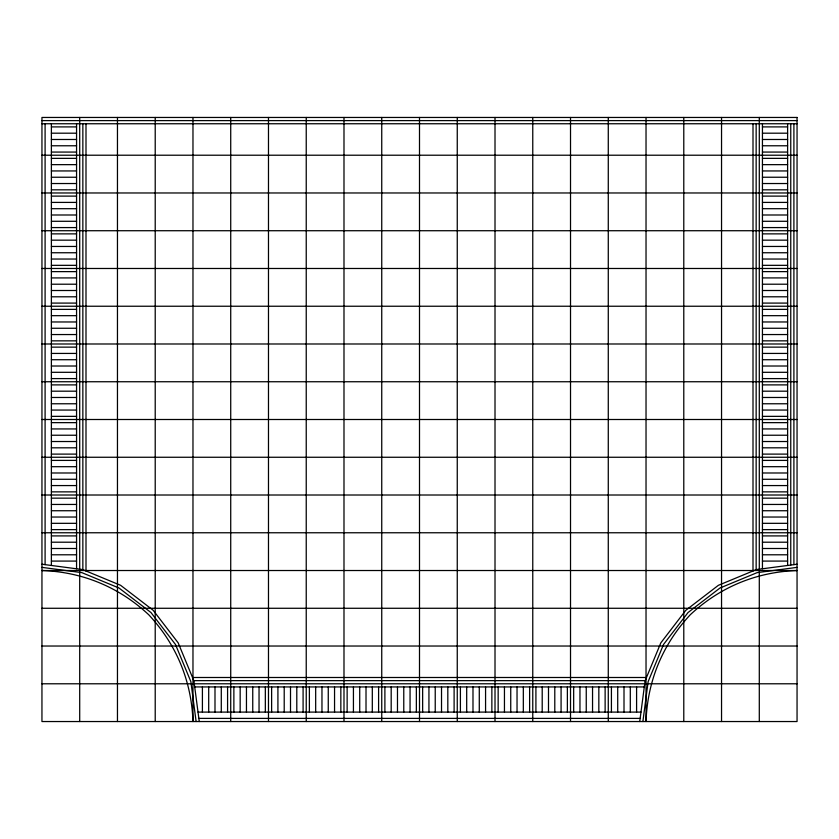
<?xml version="1.0" encoding="UTF-8"?>
<svg xmlns="http://www.w3.org/2000/svg" width="839" height="839" viewBox="0 0 839 839"><rect width="100%" height="100%" fill="white"/><g stroke="black" fill="none" stroke-linecap="round" stroke-linejoin="round"><path stroke-width="1.26" d="M639.738 721.54L645.097 680.828L660.817 642.884L685.809 610.299L718.394 585.307L756.338 569.587L797.05 564.228M642.884 721.54L648.138 681.635L663.534 644.457L688.043 612.533L719.967 588.024L757.145 572.628L797.05 567.374M41.95 120.606L797.05 120.606M41.95 123.753L797.05 123.753M51.389 126.899L76.559 126.899M762.441 126.899L787.611 126.899M51.389 133.191L76.559 133.191M762.441 133.191L787.611 133.191M51.389 139.484L76.559 139.484M762.441 139.484L787.611 139.484M51.389 145.776L76.559 145.776M762.441 145.776L787.611 145.776M51.389 152.069L76.559 152.069M762.441 152.069L787.611 152.069M41.95 155.215L797.05 155.215M51.389 158.361L76.559 158.361M762.441 158.361L787.611 158.361M51.389 164.654L76.559 164.654M762.441 164.654L787.611 164.654M51.389 170.946L76.559 170.946M762.441 170.946L787.611 170.946M51.389 177.239L76.559 177.239M762.441 177.239L787.611 177.239M51.389 183.531L76.559 183.531M762.441 183.531L787.611 183.531M51.389 189.824L76.559 189.824M762.441 189.824L787.611 189.824M41.95 192.97L797.05 192.97M51.389 196.116L76.559 196.116M762.441 196.116L787.611 196.116M51.389 202.409L76.559 202.409M762.441 202.409L787.611 202.409M51.389 208.701L76.559 208.701M762.441 208.701L787.611 208.701M51.389 214.994L76.559 214.994M762.441 214.994L787.611 214.994M51.389 221.286L76.559 221.286M762.441 221.286L787.611 221.286M51.389 227.579L76.559 227.579M762.441 227.579L787.611 227.579M41.95 230.725L797.05 230.725M51.389 233.871L76.559 233.871M762.441 233.871L787.611 233.871M51.389 240.164L76.559 240.164M762.441 240.164L787.611 240.164M51.389 246.456L76.559 246.456M762.441 246.456L787.611 246.456M51.389 252.749L76.559 252.749M762.441 252.749L787.611 252.749M51.389 259.041L76.559 259.041M762.441 259.041L787.611 259.041M51.389 265.334L76.559 265.334M762.441 265.334L787.611 265.334M41.95 268.48L797.05 268.48M51.389 271.626L76.559 271.626M762.441 271.626L787.611 271.626M51.389 277.919L76.559 277.919M762.441 277.919L787.611 277.919M51.389 284.211L76.559 284.211M762.441 284.211L787.611 284.211M51.389 290.504L76.559 290.504M762.441 290.504L787.611 290.504M51.389 296.796L76.559 296.796M762.441 296.796L787.611 296.796M51.389 303.089L76.559 303.089M762.441 303.089L787.611 303.089M41.95 306.235L797.05 306.235M51.389 309.381L76.559 309.381M762.441 309.381L787.611 309.381M51.389 315.674L76.559 315.674M762.441 315.674L787.611 315.674M51.389 321.966L76.559 321.966M762.441 321.966L787.611 321.966M51.389 328.259L76.559 328.259M762.441 328.259L787.611 328.259M51.389 334.551L76.559 334.551M762.441 334.551L787.611 334.551M51.389 340.844L76.559 340.844M762.441 340.844L787.611 340.844M41.95 343.99L797.05 343.99M51.389 347.136L76.559 347.136M762.441 347.136L787.611 347.136M51.389 353.429L76.559 353.429M762.441 353.429L787.611 353.429M51.389 359.721L76.559 359.721M762.441 359.721L787.611 359.721M51.389 366.014L76.559 366.014M762.441 366.014L787.611 366.014M51.389 372.306L76.559 372.306M762.441 372.306L787.611 372.306M51.389 378.599L76.559 378.599M762.441 378.599L787.611 378.599M41.95 381.745L797.05 381.745M51.389 384.891L76.559 384.891M762.441 384.891L787.611 384.891M51.389 391.184L76.559 391.184M762.441 391.184L787.611 391.184M51.389 397.476L76.559 397.476M762.441 397.476L787.611 397.476M51.389 403.769L76.559 403.769M762.441 403.769L787.611 403.769M51.389 410.061L76.559 410.061M762.441 410.061L787.611 410.061M51.389 416.354L76.559 416.354M762.441 416.354L787.611 416.354M41.95 419.5L797.05 419.5M51.389 422.646L76.559 422.646M762.441 422.646L787.611 422.646M51.389 428.939L76.559 428.939M762.441 428.939L787.611 428.939M51.389 435.231L76.559 435.231M762.441 435.231L787.611 435.231M51.389 441.524L76.559 441.524M762.441 441.524L787.611 441.524M51.389 447.816L76.559 447.816M762.441 447.816L787.611 447.816M51.389 454.109L76.559 454.109M762.441 454.109L787.611 454.109M41.95 457.255L797.05 457.255M51.389 460.401L76.559 460.401M762.441 460.401L787.611 460.401M51.389 466.694L76.559 466.694M762.441 466.694L787.611 466.694M51.389 472.986L76.559 472.986M762.441 472.986L787.611 472.986M51.389 479.279L76.559 479.279M762.441 479.279L787.611 479.279M51.389 485.571L76.559 485.571M762.441 485.571L787.611 485.571M51.389 491.864L76.559 491.864M762.441 491.864L787.611 491.864M41.95 495.01L797.05 495.01M51.389 498.156L76.559 498.156M762.441 498.156L787.611 498.156M51.389 504.449L76.559 504.449M762.441 504.449L787.611 504.449M51.389 510.741L76.559 510.741M762.441 510.741L787.611 510.741M51.389 517.034L76.559 517.034M762.441 517.034L787.611 517.034M51.389 523.326L76.559 523.326M762.441 523.326L787.611 523.326M51.389 529.619L76.559 529.619M762.441 529.619L787.611 529.619M41.95 532.765L797.05 532.765M51.389 535.911L76.559 535.911M762.441 535.911L787.611 535.911M51.389 542.204L76.559 542.204M762.441 542.204L787.611 542.204M51.389 548.496L76.559 548.496M762.441 548.496L787.611 548.496M51.389 554.789L76.559 554.789M762.441 554.789L787.611 554.789M51.389 561.081L76.559 561.081M762.441 561.081L787.611 561.081M41.95 608.275L797.05 608.275M41.95 646.03L797.05 646.03M192.519 677.493L646.481 677.493M193.83 680.639L645.17 680.639M41.95 683.785L797.05 683.785M194.711 686.931L644.289 686.931M198.025 712.101L640.975 712.101M198.853 718.394L640.147 718.394M41.95 564.228L82.662 569.587L120.606 585.307L153.191 610.299L178.183 642.884L193.903 680.828L199.263 721.54M41.95 567.374L81.855 572.628L119.033 588.024L150.957 612.533L175.466 644.457L190.862 681.635L196.116 721.54M793.904 123.753L793.904 564.637M790.758 123.753L790.758 565.056M787.611 123.753L787.611 565.465M762.441 123.753L762.441 568.779M759.295 117.46L759.295 721.54M756.149 123.753L756.149 569.66M753.003 123.753L753.003 570.971M721.54 117.46L721.54 721.54M683.785 117.46L683.785 721.54M646.03 117.46L646.03 721.54C647.435 680.964 662.569 644.446 690.266 614.756C719.956 587.059 756.474 571.925 797.05 570.52L41.95 570.52C82.526 571.925 119.044 587.059 148.734 614.756C176.431 644.446 191.565 680.964 192.97 721.54L192.97 117.46M636.591 686.931L636.591 712.101M630.299 686.931L630.299 712.101M624.006 686.931L624.006 712.101M617.714 686.931L617.714 712.101M611.421 686.931L611.421 712.101M608.275 117.46L608.275 721.54M605.129 686.931L605.129 712.101M598.836 686.931L598.836 712.101M592.544 686.931L592.544 712.101M586.251 686.931L586.251 712.101M579.959 686.931L579.959 712.101M573.666 686.931L573.666 712.101M570.52 117.46L570.52 721.54M567.374 686.931L567.374 712.101M561.081 686.931L561.081 712.101M554.789 686.931L554.789 712.101M548.496 686.931L548.496 712.101M542.204 686.931L542.204 712.101M535.911 686.931L535.911 712.101M532.765 117.46L532.765 721.54M529.619 686.931L529.619 712.101M523.326 686.931L523.326 712.101M517.034 686.931L517.034 712.101M510.741 686.931L510.741 712.101M504.449 686.931L504.449 712.101M498.156 686.931L498.156 712.101M495.01 117.46L495.01 721.54M491.864 686.931L491.864 712.101M485.571 686.931L485.571 712.101M479.279 686.931L479.279 712.101M472.986 686.931L472.986 712.101M466.694 686.931L466.694 712.101M460.401 686.931L460.401 712.101M457.255 117.46L457.255 721.54M454.109 686.931L454.109 712.101M447.816 686.931L447.816 712.101M441.524 686.931L441.524 712.101M435.231 686.931L435.231 712.101M428.939 686.931L428.939 712.101M422.646 686.931L422.646 712.101M419.5 117.46L419.5 721.54M416.354 686.931L416.354 712.101M410.061 686.931L410.061 712.101M403.769 686.931L403.769 712.101M397.476 686.931L397.476 712.101M391.184 686.931L391.184 712.101M384.891 686.931L384.891 712.101M381.745 117.46L381.745 721.54M378.599 686.931L378.599 712.101M372.306 686.931L372.306 712.101M366.014 686.931L366.014 712.101M359.721 686.931L359.721 712.101M353.429 686.931L353.429 712.101M347.136 686.931L347.136 712.101M343.99 117.46L343.99 721.54M340.844 686.931L340.844 712.101M334.551 686.931L334.551 712.101M328.259 686.931L328.259 712.101M321.966 686.931L321.966 712.101M315.674 686.931L315.674 712.101M309.381 686.931L309.381 712.101M306.235 117.46L306.235 721.54M303.089 686.931L303.089 712.101M296.796 686.931L296.796 712.101M290.504 686.931L290.504 712.101M284.211 686.931L284.211 712.101M277.919 686.931L277.919 712.101M271.626 686.931L271.626 712.101M268.48 117.46L268.48 721.54M265.334 686.931L265.334 712.101M259.041 686.931L259.041 712.101M252.749 686.931L252.749 712.101M246.456 686.931L246.456 712.101M240.164 686.931L240.164 712.101M233.871 686.931L233.871 712.101M230.725 117.46L230.725 721.54M227.579 686.931L227.579 712.101M221.286 686.931L221.286 712.101M214.994 686.931L214.994 712.101M208.701 686.931L208.701 712.101M202.409 686.931L202.409 712.101M155.215 117.46L155.215 721.54M117.46 117.46L117.46 721.54M85.998 123.753L85.998 570.971M82.851 123.753L82.851 569.66M79.705 117.46L79.705 721.54M76.559 123.753L76.559 568.779M51.389 123.753L51.389 565.465M45.096 123.753L45.096 564.637M797.05 117.46L41.95 117.46L41.95 721.54L797.05 721.54L797.05 117.46"/></g></svg>
